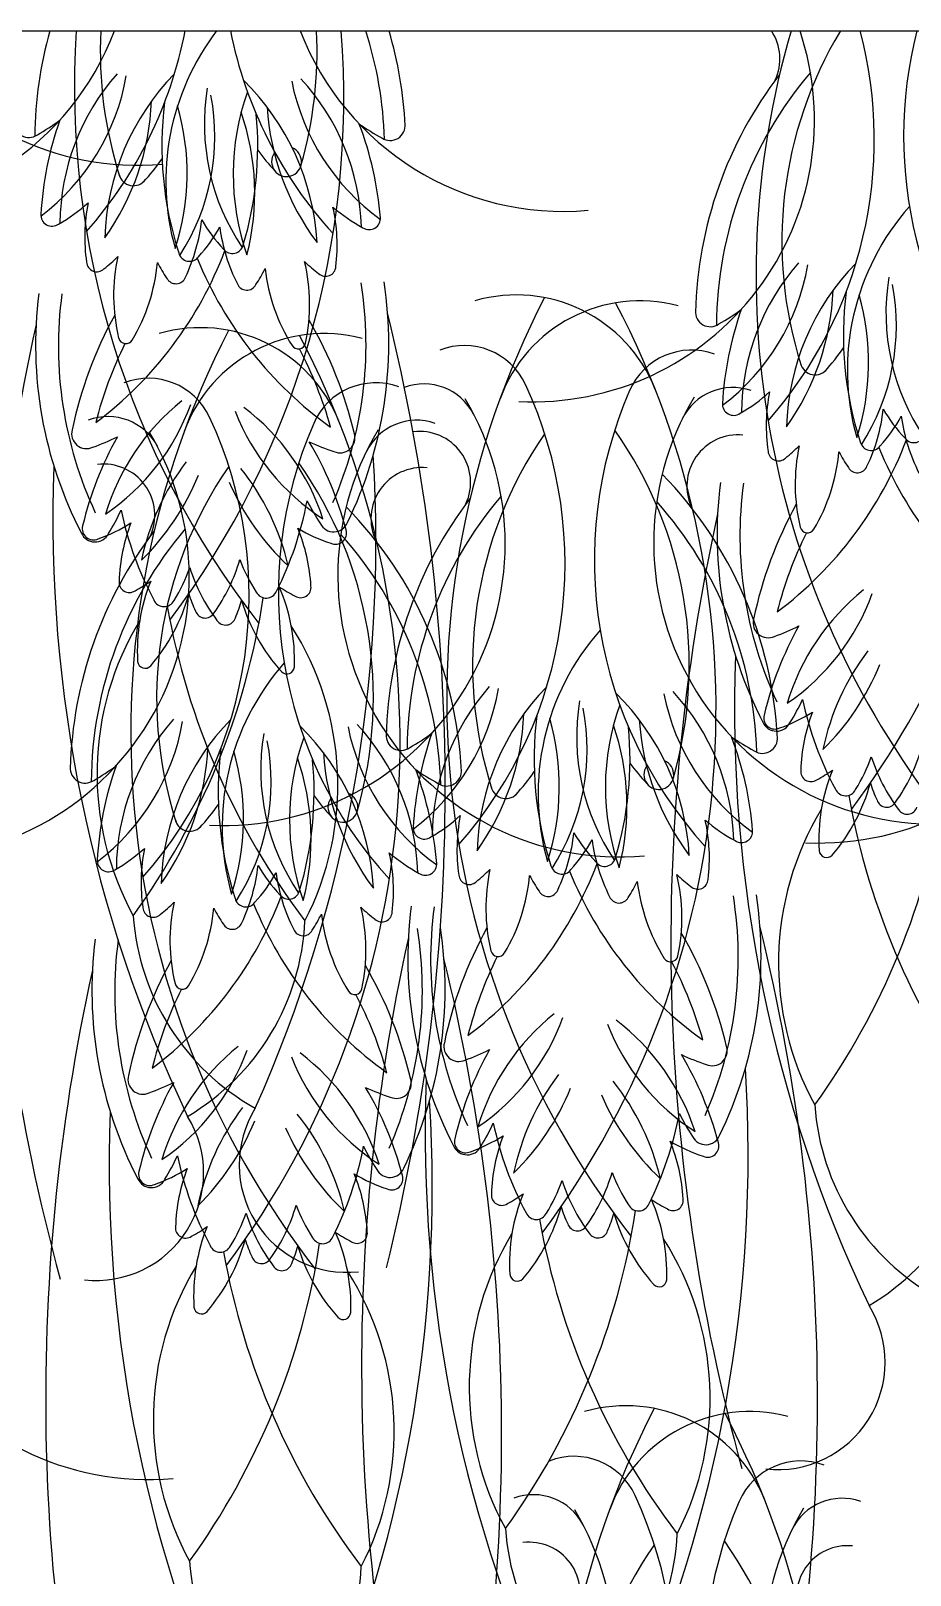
# Model space of a CAD drawing. Header units: millimetres. Extents: x 1155 to 2227, y 540 to 1342.
# Drawn here: x 1270.632 to 1273.32, y 1118.812 to 1123.534 of the extents above; entities that cross this region are included whole.
import ezdxf

# ---------------------------------------------------------------- set-up
doc = ezdxf.new("R2010")
doc.units = ezdxf.units.MM

msp = doc.modelspace()

# ---------------------------------------------------------------- linework, layer by layer
at = {"color": 0}
msp.add_line((1265.649, 1123.53421), (1280.024, 1123.53421), dxfattribs=at)
for centre, radius, start, end in [((1270.08255, 1123.8402), 0.8617, 267.22159, 339.20021), ((1270.95926, 1123.98491), 0.8617, 211.5365, 275.02884), ((1271.85163, 1123.20358), 1.20715, 164.10396, 179.59427), ((1273.4391, 1123.36415), 2.67345, 176.35296, 217.89365), ((1269.82767, 1123.77992), 1.29951, 318.61461, 349.10077), ((1272.09062, 1123.46875), 1.24608, 176.98885, 197.70402), ((1271.80039, 1123.07525), 0.75554, 142.59376, 195.84773), ((1268.9154, 1123.33216), 2.67345, 323.23903, 4.33439), ((1272.51633, 1123.78988), 1.29951, 191.34653, 222.35423), ((1272.26008, 1123.84402), 0.8617, 201.07142, 275.02884), ((1270.26097, 1123.46912), 1.24608, 343.94337, 2.99446), ((1270.5068, 1123.16509), 1.20715, 1.78196, 17.80494), ((1270.52801, 1123.18153), 1.25016, 2.89266, 16.38586), ((1272.16609, 1123.26173), 0.8617, 267.22159, 18.43377), ((1275.52263, 1122.78568), 2.67345, 163.74065, 217.89365), ((1271.91121, 1123.20145), 1.29951, 318.61461, 14.83646), ((1272.7659, 1123.44889), 0.15625, 335.33317, 33.09312), ((1274.17416, 1122.89028), 1.24608, 148.88462, 197.70402), ((1270.99893, 1122.75369), 2.67345, 323.23903, 16.97492), ((1274.59987, 1123.21141), 1.29951, 165.6171, 222.35423), ((1270.2469, 1123.51463), 0.6872, 307.26885, 350.14613), ((1271.42169, 1122.94083), 0.70041, 138.66965, 179.58259), ((1271.61043, 1122.8781), 0.7524, 135.77043, 178.21514), ((1270.75575, 1122.8455), 0.7524, 3.16109, 45.6058), ((1272.1036, 1123.51459), 0.6872, 191.2301, 234.10738), ((1270.94293, 1122.91274), 0.70041, 1.79363, 42.70658), ((1273.91357, 1122.64104), 1.25016, 142.55856, 178.48357), ((1273.93517, 1122.62511), 1.20715, 139.63078, 179.59427), ((1270.22974, 1123.3495), 0.77193, 324.52749, 357.77051), ((1270.52132, 1123.21154), 0.67331, 327.24676, 10.76177), ((1271.836, 1123.24966), 0.67331, 170.61445, 214.12947), ((1271.99794, 1123.09626), 0.74727, 160.32297, 199.30475), ((1272.08428, 1123.18116), 1.05163, 172.68157, 198.03216), ((1270.36258, 1123.09895), 0.74727, 342.07148, 16.03918), ((1270.56111, 1123.03802), 0.75554, 345.5285, 19.1133), ((1270.27422, 1123.18176), 1.05163, 343.34407, 5.32341), ((1272.12472, 1123.34992), 0.77193, 183.60571, 216.84874), ((1270.62592, 1123.25378), 0.04562, 175.24604, 305.30899), ((1270.32397, 1123.79649), 0.66642, 299.51524, 306.49912), ((1271.71513, 1122.91254), 1.05396, 160.70634, 176.74381), ((1270.65026, 1122.87741), 1.05396, 4.63242, 20.66989), ((1272.01978, 1123.79452), 0.66642, 234.87711, 241.86099), ((1271.73096, 1123.24472), 0.04562, 236.06724, 6.13019), ((1270.48667, 1123.5243), 0.66642, 317.28188, 325.11542), ((1271.86313, 1123.56317), 0.66642, 216.26081, 223.24468), ((1271.4139, 1123.13433), 0.04562, 145.23169, 67.35765), ((1270.94607, 1123.10637), 0.04562, 193.86234, 323.92529), ((1270.4706, 1123.37833), 0.49982, 299.51524, 312.30229), ((1271.33364, 1122.90492), 0.53677, 168.85523, 188.34214), ((1271.88323, 1123.37296), 0.49982, 229.07394, 241.86099), ((1271.03181, 1122.87895), 0.53677, 353.03409, 12.521), ((1273.88393, 1122.49678), 0.75554, 138.49627, 195.84773), ((1270.69706, 1122.9713), 0.03421, 175.24604, 305.30899), ((1270.62067, 1123.013), 0.53677, 334.41779, 353.9047), ((1271.58525, 1123.20936), 0.49982, 210.45763, 223.24468), ((1271.66661, 1122.96061), 0.03421, 236.06724, 6.13019), ((1270.77297, 1123.17727), 0.49982, 318.13154, 330.91859), ((1271.74198, 1123.00413), 0.53677, 187.47153, 206.95844), ((1270.12113, 1123.28047), 1.18084, 306.92222, 339.2595), ((1271.11752, 1122.86382), 0.03421, 193.86234, 323.92529), ((1271.24832, 1122.88773), 0.03421, 217.45093, 347.51389), ((1270.83384, 1122.8292), 0.03136, 183.95648, 314.01944), ((1270.57214, 1123.16658), 0.45817, 308.22569, 315.28368), ((1271.45058, 1122.72618), 0.56533, 167.94829, 193.40823), ((1270.45601, 1122.87695), 0.56533, 329.3517, 354.81163), ((1271.42551, 1123.03721), 0.45817, 207.47624, 214.53424), ((1272.23495, 1123.28352), 1.18084, 202.11673, 234.45401), ((1270.93679, 1123.00901), 0.45817, 326.84199, 333.89999), ((1271.90986, 1122.87207), 0.56533, 186.5646, 212.02453), ((1270.9192, 1122.69746), 0.56533, 347.968, 13.42793), ((1271.78681, 1123.15883), 0.45817, 226.09254, 233.15054), ((1271.53329, 1122.81527), 0.03136, 227.35679, 357.41975), ((1272.33044, 1122.93616), 0.6872, 307.26885, 350.14613), ((1273.50522, 1122.36236), 0.70041, 138.66965, 179.58259), ((1273.69396, 1122.29963), 0.7524, 135.77043, 178.21514), ((1271.07558, 1122.79256), 0.03136, 208.74049, 338.80345), ((1271.2925, 1122.77283), 0.03136, 202.57278, 332.63574), ((1270.45456, 1122.57448), 1.20222, 336.34362, 9.04457), ((1270.48038, 1122.57804), 1.24608, 333.94337, 8.7005), ((1272.60486, 1122.63307), 0.67331, 327.24676, 10.76177), ((1273.91953, 1122.67119), 0.67331, 170.61445, 214.12947), ((1271.89268, 1122.57267), 1.24608, 172.67573, 207.43286), ((1271.91858, 1122.56973), 1.20222, 172.33166, 205.03261), ((1274.5771, 1121.49014), 2.67345, 152.64694, 217.89365), ((1272.11639, 1122.27042), 0.4563, 21.4914, 106.10524), ((1272.49519, 1122.25264), 0.4563, 75.27099, 159.88483), ((1272.31328, 1122.77103), 0.77193, 324.52749, 357.77051), ((1274.16781, 1122.60269), 1.05163, 172.68157, 198.03216), ((1272.44611, 1122.52048), 0.74727, 342.07148, 16.03918), ((1271.98226, 1122.05977), 1.25016, 151.02891, 168.25573), ((1265.82305, 1121.21924), 6.07603, 346.021809, 13.830123), ((1270.0534, 1121.45815), 2.67345, 323.23903, 27.74225), ((1272.70945, 1122.67531), 0.04562, 175.24604, 305.30899), ((1272.4075, 1123.21802), 0.66642, 299.51524, 306.49912), ((1273.79866, 1122.33407), 1.05396, 160.70634, 176.74381), ((1276.5813, 1121.32612), 6.07603, 167.546106, 195.354419), ((1273.61135, 1121.39007), 2.67345, 152.64694, 217.89365), ((1271.15064, 1122.17035), 0.4563, 21.4914, 106.10524), ((1270.40368, 1122.01847), 1.25016, 13.1205, 30.34731), ((1272.00076, 1122.04033), 1.20715, 153.54512, 165.80024), ((1270.92276, 1122.60075), 0.02281, 194.3944, 261.62965), ((1270.92295, 1122.60072), 0.02281, 261.13028, 328.36553), ((1271.52944, 1122.15257), 0.4563, 75.27099, 159.88483), ((1269.08765, 1121.35808), 2.67345, 323.23903, 27.74225), ((1271.44969, 1122.58471), 0.02281, 213.0107, 280.24595), ((1271.44989, 1122.58475), 0.02281, 279.74658, 346.98183), ((1271.95758, 1122.36607), 0.20606, 24.88682, 111.50354), ((1272.5702, 1122.94583), 0.66642, 317.28188, 325.11542), ((1270.38565, 1121.99859), 1.20715, 15.57599, 27.83111), ((1272.65166, 1122.35207), 0.20606, 69.87269, 156.48941), ((1273.0296, 1122.5279), 0.04562, 193.86234, 323.92529), ((1270.99183, 1122.266), 0.20606, 24.88682, 111.50354), ((1271.6859, 1122.252), 0.20606, 69.87269, 156.48941), ((1271.83377, 1122.28367), 0.17117, 27.37209, 110.65441), ((1270.96567, 1121.90591), 1.29951, 318.61461, 24.88682), ((1273.65433, 1121.91587), 1.29951, 156.48941, 222.35423), ((1272.77741, 1122.27267), 0.17117, 70.72182, 154.00414), ((1272.55414, 1122.79986), 0.49982, 299.51524, 312.30229), ((1273.41718, 1122.32645), 0.53677, 168.85523, 188.34214), ((1271.53172, 1121.85623), 0.70041, 128.66965, 163.34826), ((1270.47442, 1122.62531), 0.6872, 304.19965, 340.14613), ((1271.22055, 1121.96619), 0.8617, 267.22159, 30.89728), ((1270.85898, 1121.82581), 0.70041, 18.02797, 52.70658), ((1273.39808, 1121.97001), 0.8617, 148.97636, 275.02884), ((1272.7806, 1122.39283), 0.03421, 175.24604, 305.30899), ((1272.70421, 1122.43453), 0.53677, 334.41779, 353.9047), ((1273.66878, 1122.63089), 0.49982, 210.45763, 223.24468), ((1270.86802, 1122.1836), 0.17117, 27.37209, 110.65441), ((1269.99992, 1121.80584), 1.29951, 318.61461, 24.88682), ((1271.8975, 1122.62006), 0.6872, 201.2301, 237.17658), ((1272.68858, 1121.8158), 1.29951, 156.48941, 222.35423), ((1271.81166, 1122.1726), 0.17117, 70.72182, 154.00414), ((1273.04236, 1121.91255), 0.8617, 267.22159, 30.89728), ((1272.8565, 1122.5988), 0.49982, 318.13154, 330.91859), ((1273.82552, 1122.42566), 0.53677, 187.47153, 206.95844), ((1270.2548, 1121.86612), 0.8617, 267.22159, 30.89728), ((1270.80239, 1122.30261), 0.04562, 165.24604, 295.30899), ((1271.81579, 1121.77742), 1.05396, 150.70634, 166.64964), ((1270.59926, 1122.88951), 0.66642, 289.51524, 296.49912), ((1271.57738, 1122.28958), 0.04562, 246.06724, 16.13019), ((1272.43233, 1121.86994), 0.8617, 148.97636, 275.02884), ((1271.82037, 1122.15335), 0.15625, 335.33317, 96.96806), ((1273.22862, 1121.59474), 1.24608, 145.38241, 197.70402), ((1271.39897, 1121.5951), 1.24608, 343.94337, 35.20472), ((1272.79394, 1122.14271), 0.15625, 84.40817, 206.04306), ((1272.20467, 1122.702), 1.18084, 306.92222, 339.2595), ((1273.33186, 1122.30926), 0.03421, 217.45093, 347.51389), ((1267.44182, 1121.97088), 4.24526, 335.93723, 3.58827), ((1270.57688, 1121.7402), 1.05396, 14.72659, 30.66989), ((1271.76635, 1122.88119), 0.66642, 244.87711, 251.86099), ((1272.91738, 1122.25073), 0.03136, 183.95648, 314.01944), ((1272.65568, 1122.58811), 0.45817, 308.22569, 315.28368), ((1273.53412, 1122.14771), 0.56533, 167.94829, 193.40823), ((1272.53955, 1122.29848), 0.56533, 329.3517, 354.81163), ((1273.50905, 1122.45874), 0.45817, 207.47624, 214.53424), ((1273.20105, 1122.28535), 0.03421, 193.86234, 323.92529), ((1274.31849, 1122.70505), 1.18084, 202.11673, 234.45401), ((1274.94495, 1122.03866), 4.24526, 177.78795, 205.439), ((1270.85462, 1122.05328), 0.15625, 335.33317, 96.96806), ((1271.7067, 1121.76168), 0.7524, 142.79048, 168.21514), ((1272.26287, 1121.49467), 1.24608, 145.38241, 197.70402), ((1270.68632, 1121.72709), 0.7524, 13.16109, 38.58575), ((1270.43322, 1121.49503), 1.24608, 343.94337, 35.20472), ((1271.82819, 1122.04264), 0.15625, 84.40817, 206.04306), ((1273.15911, 1122.21409), 0.03136, 208.74049, 338.80345), ((1270.42885, 1122.46567), 0.77193, 314.52749, 337.9344), ((1271.9469, 1122.46157), 0.77193, 203.44183, 226.84874), ((1271.66601, 1121.30752), 1.25016, 2.89266, 44.20695), ((1273.97622, 1121.9942), 1.24608, 172.67573, 207.43286), ((1274.00212, 1121.99126), 1.20222, 172.33166, 205.03261), ((1270.44353, 1122.29275), 1.05163, 333.34407, 349.30505), ((1272.07453, 1122.39245), 0.66642, 206.26081, 213.24468), ((1272.96803, 1121.3455), 1.25016, 142.55856, 178.48357), ((1272.98963, 1121.32957), 1.20715, 139.63078, 179.59427), ((1271.6448, 1121.29108), 1.20715, 1.78196, 41.74545), ((1270.30345, 1122.34885), 0.66642, 328.13154, 335.11542), ((1271.93637, 1122.28834), 1.05163, 192.07118, 208.03216), ((1270.70026, 1121.20745), 1.25016, 2.89266, 44.20695), ((1278.66483, 1120.74765), 6.07603, 167.546106, 195.354419), ((1274.06579, 1121.4813), 1.25016, 151.02891, 168.25573), ((1272.00228, 1121.24543), 1.25016, 142.55856, 178.48357), ((1270.82844, 1122.01704), 0.04562, 203.86234, 333.92529), ((1270.8234, 1122.01207), 0.03421, 165.24604, 295.30899), ((1272.02388, 1121.2295), 1.20715, 139.63078, 179.59427), ((1270.67106, 1122.45224), 0.49982, 289.51524, 302.30229), ((1271.43878, 1121.83615), 0.53677, 158.85523, 178.34214), ((1270.95237, 1121.80797), 0.53677, 3.03409, 22.521), ((1271.70508, 1122.44232), 0.49982, 239.07394, 251.86099), ((1271.55766, 1122.04814), 0.04562, 207.45093, 337.51389), ((1271.56335, 1121.99862), 0.03421, 246.06724, 16.13019), ((1274.0843, 1121.46186), 1.20715, 153.54512, 165.80024), ((1273.00629, 1122.02228), 0.02281, 194.3944, 261.62965), ((1273.00649, 1122.02225), 0.02281, 261.13028, 328.36553), ((1270.67905, 1121.19101), 1.20715, 1.78196, 41.74545), ((1270.75541, 1122.0664), 0.53677, 324.41779, 343.9047), ((1271.73943, 1122.09228), 0.49982, 200.45763, 213.24468), ((1270.64566, 1122.05681), 0.49982, 328.13154, 340.91859), ((1271.63002, 1122.05456), 0.53677, 197.47153, 216.95844), ((1270.93343, 1121.84838), 0.03136, 173.95648, 304.01944), ((1270.73428, 1122.22607), 0.45817, 298.22569, 305.28368), ((1271.5229, 1121.63982), 0.56533, 157.94829, 183.40823), ((1270.56963, 1121.961), 0.56533, 319.3517, 344.81163), ((1271.55222, 1121.95048), 0.45817, 197.47624, 204.53424), ((1271.35177, 1121.83404), 0.03421, 207.45093, 337.51389), ((1271.6473, 1122.2147), 0.45817, 236.09254, 243.15054), ((1270.87299, 1121.60968), 0.56533, 357.968, 23.42793), ((1271.45729, 1121.83233), 0.03136, 237.35679, 7.41975), ((1273.61526, 1121.27776), 0.70041, 128.66965, 163.34826), ((1272.55796, 1122.04684), 0.6872, 304.19965, 340.14613), ((1269.13032, 1122.13846), 2.23809, 324.18066, 351.32831), ((1271.03941, 1121.80795), 0.03421, 203.86234, 333.92529), ((1273.25291, 1122.16564), 2.23809, 190.04792, 217.19557), ((1270.83622, 1121.91955), 0.45817, 336.84199, 343.89999), ((1271.81828, 1121.95366), 0.56533, 196.5646, 222.02453), ((1271.74047, 1121.26269), 0.90607, 148.84915, 208.6209), ((1271.16512, 1121.77031), 0.03136, 198.74049, 328.80345), ((1271.22753, 1121.74872), 0.03136, 212.57278, 342.63574), ((1270.66455, 1121.22743), 0.90607, 332.75533, 32.52708), ((1272.88592, 1121.72414), 0.04562, 165.24604, 295.30899), ((1273.89933, 1121.19895), 1.05396, 150.70634, 166.64964), ((1272.6828, 1122.31104), 0.66642, 289.51524, 296.49912), ((1272.93839, 1121.20123), 0.75554, 138.49627, 195.84773), ((1277.02848, 1121.46019), 4.24526, 177.78795, 205.439), ((1273.79024, 1121.18321), 0.7524, 142.79048, 168.21514), ((1270.98132, 1121.60796), 0.02281, 184.3944, 251.62965), ((1270.98151, 1121.60789), 0.02281, 251.13028, 318.36553), ((1271.97264, 1121.10116), 0.75554, 138.49627, 195.84773), ((1271.415, 1121.59076), 0.02281, 223.0107, 290.24595), ((1271.41518, 1121.59083), 0.02281, 289.74658, 356.98183), ((1272.51238, 1121.8872), 0.77193, 314.52749, 337.9344), ((1272.55969, 1121.06682), 0.70041, 138.66965, 179.58259), ((1272.74843, 1121.00409), 0.7524, 135.77043, 178.21514), ((1271.3849, 1121.64061), 0.6872, 307.26885, 350.14613), ((1272.974, 1121.37565), 0.67331, 170.61445, 214.12947), ((1271.89375, 1120.97149), 0.7524, 3.16109, 45.6058), ((1273.2416, 1121.64058), 0.6872, 191.2301, 234.10738), ((1272.08093, 1121.03873), 0.70041, 1.79363, 42.70658), ((1272.38698, 1121.77038), 0.66642, 328.13154, 335.11542), ((1274.01991, 1121.70987), 1.05163, 192.07118, 208.03216), ((1271.36774, 1121.47549), 0.77193, 324.52749, 357.77051), ((1273.22228, 1121.30715), 1.05163, 172.68157, 198.03216), ((1271.50058, 1121.22494), 0.74727, 342.07148, 16.03918), ((1271.65932, 1121.33753), 0.67331, 327.24676, 10.76177), ((1273.13594, 1121.22225), 0.74727, 160.32297, 199.30475), ((1272.90694, 1121.4336), 0.03421, 165.24604, 295.30899), ((1272.75459, 1121.87377), 0.49982, 289.51524, 302.30229), ((1273.52232, 1121.25768), 0.53677, 158.85523, 178.34214), ((1270.41915, 1121.54054), 0.6872, 307.26885, 350.14613), ((1271.59394, 1120.96675), 0.70041, 138.66965, 179.58259), ((1271.78268, 1120.90402), 0.7524, 135.77043, 178.21514), ((1272.00825, 1121.27558), 0.67331, 170.61445, 214.12947), ((1270.928, 1120.87142), 0.7524, 3.16109, 45.6058), ((1272.27585, 1121.54051), 0.6872, 191.2301, 234.10738), ((1271.11518, 1120.93866), 0.70041, 1.79363, 42.70658), ((1271.76392, 1121.37977), 0.04562, 175.24604, 305.30899), ((1271.46197, 1121.92248), 0.66642, 299.51524, 306.49912), ((1272.85312, 1121.03853), 1.05396, 160.70634, 176.74381), ((1271.69911, 1121.16401), 0.75554, 345.5285, 19.1133), ((1271.41222, 1121.30775), 1.05163, 343.34407, 5.32341), ((1273.26272, 1121.47591), 0.77193, 183.60571, 216.84874), ((1272.91198, 1121.43857), 0.04562, 203.86234, 333.92529), ((1270.40199, 1121.37542), 0.77193, 324.52749, 357.77051), ((1272.25653, 1121.20708), 1.05163, 172.68157, 198.03216), ((1270.69357, 1121.23746), 0.67331, 327.24676, 10.76177), ((1272.17018, 1121.12218), 0.74727, 160.32297, 199.30475), ((1271.78826, 1121.0034), 1.05396, 4.63242, 20.66989), ((1273.15778, 1121.92051), 0.66642, 234.87711, 241.86099), ((1272.86895, 1121.37071), 0.04562, 236.06724, 6.13019), ((1272.83894, 1121.48793), 0.53677, 324.41779, 343.9047), ((1270.53483, 1121.12487), 0.74727, 342.07148, 16.03918), ((1270.73336, 1121.06394), 0.75554, 345.5285, 19.1133), ((1270.44647, 1121.20768), 1.05163, 343.34407, 5.32341), ((1272.29697, 1121.37584), 0.77193, 183.60571, 216.84874), ((1273.00113, 1121.68916), 0.66642, 216.26081, 223.24468), ((1272.5519, 1121.26032), 0.04562, 145.23169, 67.35765), ((1272.7292, 1121.47834), 0.49982, 328.13154, 340.91859), ((1273.71356, 1121.47609), 0.53677, 197.47153, 216.95844), ((1270.79817, 1121.2797), 0.04562, 175.24604, 305.30899), ((1270.49621, 1121.82241), 0.66642, 299.51524, 306.49912), ((1271.88737, 1120.93846), 1.05396, 160.70634, 176.74381), ((1270.82251, 1120.90333), 1.05396, 4.63242, 20.66989), ((1272.19203, 1121.82044), 0.66642, 234.87711, 241.86099), ((1271.9032, 1121.27064), 0.04562, 236.06724, 6.13019), ((1271.62467, 1121.65029), 0.66642, 317.28188, 325.11542), ((1273.01696, 1121.26991), 0.03136, 173.95648, 304.01944), ((1272.81782, 1121.6476), 0.45817, 298.22569, 305.28368), ((1273.60644, 1121.06135), 0.56533, 157.94829, 183.40823), ((1272.03538, 1121.58909), 0.66642, 216.26081, 223.24468), ((1271.58615, 1121.16025), 0.04562, 145.23169, 67.35765), ((1272.08407, 1121.23236), 0.04562, 193.86234, 323.92529), ((1271.21386, 1121.55999), 2.23809, 324.18066, 351.32831), ((1272.65316, 1121.38253), 0.56533, 319.3517, 344.81163), ((1273.12294, 1121.22948), 0.03421, 203.86234, 333.92529), ((1275.33644, 1121.58717), 2.23809, 190.04792, 217.19557), ((1273.63576, 1121.37201), 0.45817, 197.47624, 204.53424), ((1270.65891, 1121.55022), 0.66642, 317.28188, 325.11542), ((1273.824, 1120.68422), 0.90607, 148.84915, 208.6209), ((1273.24866, 1121.19184), 0.03136, 198.74049, 328.80345), ((1273.31107, 1121.17025), 0.03136, 212.57278, 342.63574), ((1271.11832, 1121.13229), 0.04562, 193.86234, 323.92529), ((1271.83506, 1121.09729), 0.03421, 175.24604, 305.30899), ((1271.6086, 1121.50432), 0.49982, 299.51524, 312.30229), ((1272.47164, 1121.03091), 0.53677, 168.85523, 188.34214), ((1273.02123, 1121.49895), 0.49982, 229.07394, 241.86099), ((1272.16981, 1121.00494), 0.53677, 353.03409, 12.521), ((1271.75867, 1121.13899), 0.53677, 334.41779, 353.9047), ((1271.91097, 1121.30326), 0.49982, 318.13154, 330.91859), ((1272.72325, 1121.33535), 0.49982, 210.45763, 223.24468), ((1272.87998, 1121.13012), 0.53677, 187.47153, 206.95844), ((1272.80461, 1121.0866), 0.03421, 236.06724, 6.13019), ((1270.64285, 1121.40425), 0.49982, 299.51524, 312.30229), ((1271.50589, 1120.93084), 0.53677, 168.85523, 188.34214), ((1272.05548, 1121.39888), 0.49982, 229.07394, 241.86099), ((1271.20406, 1120.90487), 0.53677, 353.03409, 12.521), ((1272.38632, 1121.01372), 0.03421, 217.45093, 347.51389), ((1273.06485, 1121.02949), 0.02281, 184.3944, 251.62965), ((1273.06504, 1121.02943), 0.02281, 251.13028, 318.36553), ((1270.86931, 1120.99722), 0.03421, 175.24604, 305.30899), ((1270.79292, 1121.03892), 0.53677, 334.41779, 353.9047), ((1270.94522, 1121.20319), 0.49982, 318.13154, 330.91859), ((1271.7575, 1121.23528), 0.49982, 210.45763, 223.24468), ((1271.91423, 1121.03005), 0.53677, 187.47153, 206.95844), ((1271.83886, 1120.98653), 0.03421, 236.06724, 6.13019), ((1271.25913, 1121.40646), 1.18084, 306.92222, 339.2595), ((1271.71014, 1121.29257), 0.45817, 308.22569, 315.28368), ((1272.58858, 1120.85217), 0.56533, 167.94829, 193.40823), ((1272.25552, 1120.98981), 0.03421, 193.86234, 323.92529), ((1273.37295, 1121.40951), 1.18084, 202.11673, 234.45401), ((1271.97184, 1120.95519), 0.03136, 183.95648, 314.01944), ((1271.59401, 1121.00294), 0.56533, 329.3517, 354.81163), ((1272.56351, 1121.1632), 0.45817, 207.47624, 214.53424), ((1272.07479, 1121.13499), 0.45817, 326.84199, 333.89999), ((1273.04786, 1120.99806), 0.56533, 186.5646, 212.02453), ((1272.0572, 1120.82345), 0.56533, 347.968, 13.42793), ((1272.92481, 1121.28482), 0.45817, 226.09254, 233.15054), ((1272.67129, 1120.94126), 0.03136, 227.35679, 357.41975), ((1270.29338, 1121.30639), 1.18084, 306.92222, 339.2595), ((1270.74439, 1121.1925), 0.45817, 308.22569, 315.28368), ((1271.62283, 1120.7521), 0.56533, 167.94829, 193.40823), ((1271.28977, 1120.88974), 0.03421, 193.86234, 323.92529), ((1272.4072, 1121.30944), 1.18084, 202.11673, 234.45401), ((1271.42057, 1120.91365), 0.03421, 217.45093, 347.51389), ((1272.21358, 1120.91855), 0.03136, 208.74049, 338.80345), ((1272.4305, 1120.89882), 0.03136, 202.57278, 332.63574), ((1271.59256, 1120.70047), 1.20222, 336.34362, 9.04457), ((1271.61838, 1120.70403), 1.24608, 333.94337, 8.7005), ((1271.67578, 1120.8791), 0.73241, 183.94843, 240.77269), ((1271.00609, 1120.85512), 0.03136, 183.95648, 314.01944), ((1270.62826, 1120.90287), 0.56533, 329.3517, 354.81163), ((1271.59776, 1121.06313), 0.45817, 207.47624, 214.53424), ((1271.10904, 1121.03492), 0.45817, 326.84199, 333.89999), ((1272.08211, 1120.89799), 0.56533, 186.5646, 212.02453), ((1271.09145, 1120.72338), 0.56533, 347.968, 13.42793), ((1271.95906, 1121.18475), 0.45817, 226.09254, 233.15054), ((1271.70553, 1120.84119), 0.03136, 227.35679, 357.41975), ((1273.03068, 1120.69866), 1.24608, 172.67573, 207.43286), ((1273.05658, 1120.69572), 1.20222, 172.33166, 205.03261), ((1270.73843, 1120.8455), 0.73241, 300.60354, 357.4278), ((1271.24783, 1120.81848), 0.03136, 208.74049, 338.80345), ((1271.46475, 1120.79875), 0.03136, 202.57278, 332.63574), ((1270.62681, 1120.6004), 1.20222, 336.34362, 9.04457), ((1270.65263, 1120.60396), 1.24608, 333.94337, 8.7005), ((1273.12026, 1120.18576), 1.25016, 151.02891, 168.25573), ((1271.54168, 1120.14446), 1.25016, 13.1205, 30.34731), ((1266.96105, 1119.34523), 6.07603, 346.021809, 13.830123), ((1272.06493, 1120.59859), 1.24608, 172.67573, 207.43286), ((1272.09083, 1120.59565), 1.20222, 172.33166, 205.03261), ((1277.7193, 1119.45211), 6.07603, 167.546106, 195.354419), ((1272.15451, 1120.08569), 1.25016, 151.02891, 168.25573), ((1270.57593, 1120.04439), 1.25016, 13.1205, 30.34731), ((1265.9953, 1119.24516), 6.07603, 346.021809, 13.830123), ((1273.13876, 1120.16632), 1.20715, 153.54512, 165.80024), ((1272.06076, 1120.72674), 0.02281, 194.3944, 261.62965), ((1272.06095, 1120.72671), 0.02281, 261.13028, 328.36553), ((1272.58769, 1120.7107), 0.02281, 213.0107, 280.24595), ((1271.52365, 1120.12458), 1.20715, 15.57599, 27.83111), ((1272.58789, 1120.71074), 0.02281, 279.74658, 346.98183), ((1276.75355, 1119.35204), 6.07603, 167.546106, 195.354419), ((1272.17301, 1120.06625), 1.20715, 153.54512, 165.80024), ((1271.095, 1120.62667), 0.02281, 194.3944, 261.62965), ((1271.0952, 1120.62664), 0.02281, 261.13028, 328.36553), ((1271.62194, 1120.61063), 0.02281, 213.0107, 280.24595), ((1270.5579, 1120.02451), 1.20715, 15.57599, 27.83111), ((1271.62213, 1120.61067), 0.02281, 279.74658, 346.98183), ((1272.66972, 1119.98222), 0.70041, 128.66965, 163.34826), ((1271.61242, 1120.7513), 0.6872, 304.19965, 340.14613), ((1273.0355, 1120.74605), 0.6872, 201.2301, 237.17658), ((1271.99698, 1119.9518), 0.70041, 18.02797, 52.70658), ((1271.94039, 1120.4286), 0.04562, 165.24604, 295.30899), ((1270.99209, 1119.96635), 0.8617, 148.97636, 275.02884), ((1271.70397, 1119.88215), 0.70041, 128.66965, 163.34826), ((1270.64667, 1120.65123), 0.6872, 304.19965, 340.14613), ((1272.06975, 1120.64598), 0.6872, 201.2301, 237.17658), ((1271.03122, 1119.85173), 0.70041, 18.02797, 52.70658), ((1272.95379, 1119.9034), 1.05396, 150.70634, 166.64964), ((1271.73726, 1121.0155), 0.66642, 289.51524, 296.49912), ((1271.71488, 1119.86619), 1.05396, 14.72659, 30.66989), ((1272.90435, 1121.00718), 0.66642, 244.87711, 251.86099), ((1272.71538, 1120.41557), 0.04562, 246.06724, 16.13019), ((1268.57982, 1120.09687), 4.24526, 335.93723, 3.58827), ((1270.97463, 1120.32853), 0.04562, 165.24604, 295.30899), ((1271.98804, 1119.80333), 1.05396, 150.70634, 166.64964), ((1270.77151, 1120.91543), 0.66642, 289.51524, 296.49912), ((1270.74913, 1119.76612), 1.05396, 14.72659, 30.66989), ((1271.9386, 1120.90711), 0.66642, 244.87711, 251.86099), ((1271.74963, 1120.3155), 0.04562, 246.06724, 16.13019), ((1276.08295, 1120.16465), 4.24526, 177.78795, 205.439), ((1272.8447, 1119.88767), 0.7524, 142.79048, 168.21514), ((1271.56685, 1120.59166), 0.77193, 314.52749, 337.9344), ((1271.82432, 1119.85308), 0.7524, 13.16109, 38.58575), ((1267.61407, 1119.9968), 4.24526, 335.93723, 3.58827), ((1273.08489, 1120.58755), 0.77193, 203.44183, 226.84874), ((1273.75932, 1120.30063), 0.73241, 183.94843, 240.77269), ((1270.83157, 1120.04225), 0.32882, 263.78676, 31.71386), ((1275.11719, 1120.06458), 4.24526, 177.78795, 205.439), ((1271.87895, 1119.7876), 0.7524, 142.79048, 168.21514), ((1271.59786, 1120.06704), 0.32882, 148.27867, 276.20577), ((1270.85856, 1119.75301), 0.7524, 13.16109, 38.58575), ((1271.58153, 1120.41874), 1.05163, 333.34407, 349.30505), ((1273.21253, 1120.51844), 0.66642, 206.26081, 213.24468), ((1272.82196, 1120.26703), 0.73241, 300.60354, 357.4278), ((1270.6011, 1120.49159), 0.77193, 314.52749, 337.9344), ((1272.11914, 1120.48748), 0.77193, 203.44183, 226.84874), ((1271.80906, 1120.57823), 0.49982, 289.51524, 302.30229), ((1271.44145, 1120.47484), 0.66642, 328.13154, 335.11542), ((1272.57678, 1119.96214), 0.53677, 158.85523, 178.34214), ((1273.07437, 1120.41433), 1.05163, 192.07118, 208.03216), ((1272.69566, 1120.17413), 0.04562, 207.45093, 337.51389), ((1282.07321, 1109.94985), 10.89432, 110.766787, 189.391534), ((1270.61578, 1120.31867), 1.05163, 333.34407, 349.30505), ((1272.24678, 1120.41837), 0.66642, 206.26081, 213.24468), ((1271.96644, 1120.14303), 0.04562, 203.86234, 333.92529), ((1271.9614, 1120.13806), 0.03421, 165.24604, 295.30899), ((1272.09037, 1119.93396), 0.53677, 3.03409, 22.521), ((1272.84308, 1120.56831), 0.49982, 239.07394, 251.86099), ((1272.70135, 1120.12461), 0.03421, 246.06724, 16.13019), ((1270.4757, 1120.37477), 0.66642, 328.13154, 335.11542), ((1272.10862, 1120.31426), 1.05163, 192.07118, 208.03216), ((1271.00069, 1120.04296), 0.04562, 203.86234, 333.92529), ((1270.99565, 1120.03799), 0.03421, 165.24604, 295.30899), ((1270.84331, 1120.47816), 0.49982, 289.51524, 302.30229), ((1271.61103, 1119.86207), 0.53677, 158.85523, 178.34214), ((1271.12462, 1119.83389), 0.53677, 3.03409, 22.521), ((1271.87733, 1120.46824), 0.49982, 239.07394, 251.86099), ((1271.7299, 1120.07406), 0.04562, 207.45093, 337.51389), ((1271.7356, 1120.02454), 0.03421, 246.06724, 16.13019), ((1271.78366, 1120.18279), 0.49982, 328.13154, 340.91859), ((1272.76802, 1120.18055), 0.53677, 197.47153, 216.95844), ((1271.89341, 1120.19239), 0.53677, 324.41779, 343.9047), ((1272.87743, 1120.21827), 0.49982, 200.45763, 213.24468), ((1263.49723, 1109.74908), 10.89432, 351.814078, 70.06604), ((1272.07143, 1119.97437), 0.03136, 173.95648, 304.01944), ((1271.87228, 1120.35206), 0.45817, 298.22569, 305.28368), ((1272.6609, 1119.76581), 0.56533, 157.94829, 183.40823), ((1270.92766, 1120.09232), 0.53677, 324.41779, 343.9047), ((1271.91168, 1120.1182), 0.49982, 200.45763, 213.24468), ((1270.26832, 1120.26445), 2.23809, 324.18066, 351.32831), ((1271.70763, 1120.08699), 0.56533, 319.3517, 344.81163), ((1272.17741, 1119.93394), 0.03421, 203.86234, 333.92529), ((1272.69022, 1120.07647), 0.45817, 197.47624, 204.53424), ((1272.48977, 1119.96003), 0.03421, 207.45093, 337.51389), ((1272.7853, 1120.34069), 0.45817, 236.09254, 243.15054), ((1272.01099, 1119.73567), 0.56533, 357.968, 23.42793), ((1272.59529, 1119.95832), 0.03136, 237.35679, 7.41975), ((1271.10568, 1119.8743), 0.03136, 173.95648, 304.01944), ((1270.90653, 1120.25199), 0.45817, 298.22569, 305.28368), ((1271.69515, 1119.66574), 0.56533, 157.94829, 183.40823), ((1270.81791, 1120.08272), 0.49982, 328.13154, 340.91859), ((1271.80227, 1120.08048), 0.53677, 197.47153, 216.95844), ((1274.39091, 1120.29163), 2.23809, 190.04792, 217.19557), ((1272.30312, 1119.8963), 0.03136, 198.74049, 328.80345), ((1271.97422, 1120.04554), 0.45817, 336.84199, 343.89999), ((1272.95628, 1120.07965), 0.56533, 196.5646, 222.02453), ((1269.30257, 1120.16438), 2.23809, 324.18066, 351.32831), ((1270.74187, 1119.98692), 0.56533, 319.3517, 344.81163), ((1271.72447, 1119.9764), 0.45817, 197.47624, 204.53424), ((1271.52402, 1119.85996), 0.03421, 207.45093, 337.51389), ((1271.81955, 1120.24062), 0.45817, 236.09254, 243.15054), ((1271.04524, 1119.6356), 0.56533, 357.968, 23.42793), ((1271.62954, 1119.85825), 0.03136, 237.35679, 7.41975), ((1272.87847, 1119.38867), 0.90607, 148.84915, 208.6209), ((1272.36553, 1119.87471), 0.03136, 212.57278, 342.63574), ((1271.80255, 1119.35341), 0.90607, 332.75533, 32.52708), ((1271.21165, 1119.83387), 0.03421, 203.86234, 333.92529), ((1273.42516, 1120.19156), 2.23809, 190.04792, 217.19557), ((1271.33737, 1119.79623), 0.03136, 198.74049, 328.80345), ((1271.00846, 1119.94547), 0.45817, 336.84199, 343.89999), ((1271.99053, 1119.97958), 0.56533, 196.5646, 222.02453), ((1271.91271, 1119.2886), 0.90607, 148.84915, 208.6209), ((1271.39978, 1119.77464), 0.03136, 212.57278, 342.63574), ((1270.8368, 1119.25334), 0.90607, 332.75533, 32.52708), ((1272.11932, 1119.73395), 0.02281, 184.3944, 251.62965), ((1272.11951, 1119.73388), 0.02281, 251.13028, 318.36553), ((1272.553, 1119.71675), 0.02281, 223.0107, 290.24595), ((1272.55318, 1119.71682), 0.02281, 289.74658, 356.98183), ((1272.91511, 1119.46379), 0.32882, 263.78676, 31.71386), ((1271.15357, 1119.63388), 0.02281, 184.3944, 251.62965), ((1271.15376, 1119.63381), 0.02281, 251.13028, 318.36553), ((1271.58725, 1119.61668), 0.02281, 223.0107, 290.24595), ((1271.58743, 1119.61675), 0.02281, 289.74658, 356.98183), ((1274.91221, 1118.09361), 2.67345, 152.64694, 217.89365), ((1272.4515, 1118.87389), 0.4563, 21.4914, 106.10524), ((1272.8303, 1118.85611), 0.4563, 75.27099, 159.88483), ((1270.3885, 1118.06162), 2.67345, 323.23903, 27.74225), ((1272.29269, 1118.96954), 0.20606, 24.88682, 111.50354), ((1260.58808, 1111.07579), 10.43086, 341.072741, 50.581236), ((1272.98676, 1118.95554), 0.20606, 69.87269, 156.48941), ((1272.16888, 1118.88714), 0.17117, 27.37209, 110.65441), ((1271.30078, 1118.50938), 1.29951, 318.61461, 24.88682), ((1273.98944, 1118.51934), 1.29951, 156.48941, 222.35423), ((1273.11252, 1118.87614), 0.17117, 70.72182, 154.00414), ((1271.55566, 1118.56966), 0.8617, 267.22159, 30.89728), ((1273.73318, 1118.57348), 0.8617, 148.97636, 275.02884), ((1263.49723, 1109.74908), 10.60765, 359.62833, 60.165397), ((1272.81378, 1119.00509), 0.73241, 183.94843, 240.77269), ((1271.87643, 1118.97149), 0.73241, 300.60354, 357.4278), ((1272.15547, 1118.75682), 0.15625, 335.33317, 96.96806), ((1273.56373, 1118.19821), 1.24608, 145.38241, 197.70402), ((1271.73408, 1118.19857), 1.24608, 343.94337, 35.20472), ((1273.12905, 1118.74618), 0.15625, 84.40817, 206.04306), ((1271.84803, 1118.90502), 0.73241, 183.94843, 240.77269), ((1270.91068, 1118.87142), 0.73241, 300.60354, 357.4278)]:
    msp.add_arc(centre, radius, start, end, dxfattribs=at)

doc.saveas('drawing.dxf')
